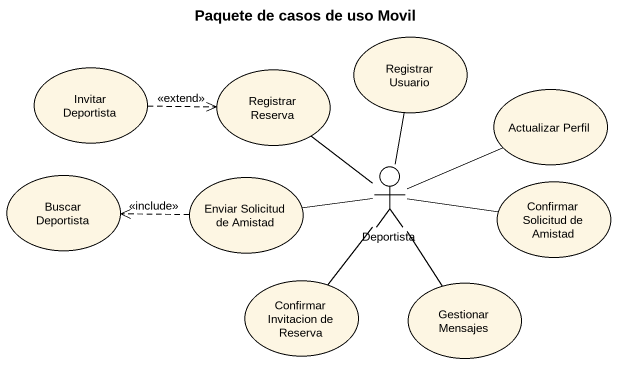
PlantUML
@startuml
title Paquete de casos de uso Movil
usecase "Invitar Deportista" as Invitar_Deportista
usecase "Registrar Reserva" as Registrar_Reserva
usecase "Registrar Usuario" as Registrar_Usuario
usecase "Actualizar Perfil" as Actualizar_Perfil
usecase "Buscar Deportista" as Buscar_Deportista
usecase "Enviar Solicitud de Amistad" as Enviar_Solicitud_de_Amistad
actor Deportista
usecase "Confirmar Solicitud de Amistad" as Confirmar_Solicitud_de
usecase "Confirmar Invitacion de Reserva" as Confirmar_Invitacion_de
usecase "Gestionar Mensajes" as Gestionar_Mensajes
Invitar_Deportista .right.> Registrar_Reserva : <<extend>>
Enviar_Solicitud_de_Amistad .left.> Buscar_Deportista : <<include>>
Deportista -up- Registrar_Reserva
Deportista -up- Registrar_Usuario
Deportista -right- Actualizar_Perfil
Deportista -left- Enviar_Solicitud_de_Amistad
Deportista -right- Confirmar_Solicitud_de
Deportista -- Confirmar_Invitacion_de
Deportista -- Gestionar_Mensajes
@enduml
